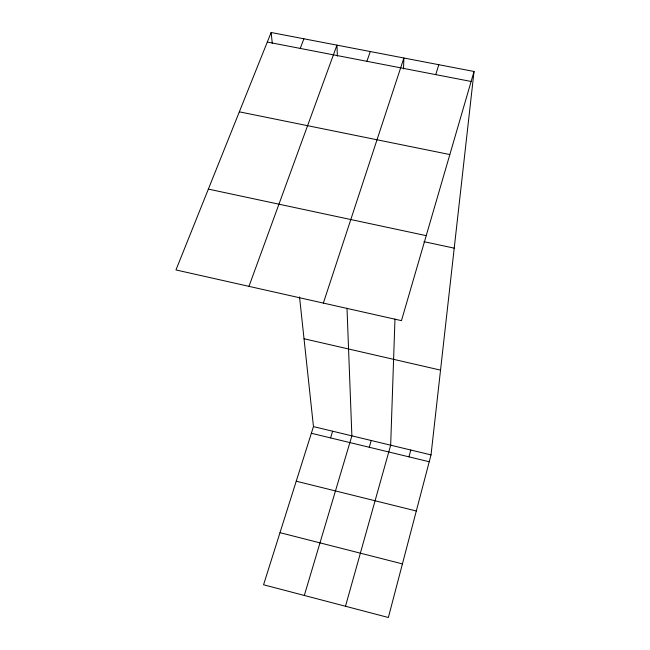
<?xml version="1.0" encoding="UTF-8"?>
<svg xmlns="http://www.w3.org/2000/svg" width="650" height="650" viewBox="0 0 650 650"><rect width="100%" height="100%" fill="white"/><g stroke="black" fill="none" stroke-linecap="round" stroke-linejoin="round"><path stroke-width="0.97" d="M394.973 319.061L390.666 445.185L345.491 606.255M403.52 68.924L403.886 58.004L323.351 303.087M299.536 296.961L313.463 426.603L263.559 584.764L388.367 617.5L431.023 454.902L474.037 71.476L271.131 32.5L175.963 269.945L401.464 320.653L474.037 71.476M408.947 456.852L410.792 450.027M369.273 447.265L371.223 440.505M304.314 595.457L351.877 435.849L347.011 308.279M330.574 437.913L332.629 431.218M435.736 74.62L438.807 64.707M366.901 61.311L370.281 51.545M248.966 286.366L336.96 45.142L337.374 56.127M300.227 48.417L303.908 38.797M267.304 42.047L471.128 81.469M239.338 111.832L449.841 154.554M208.366 189.109L426.221 235.649M423.971 241.678L454.212 248.162M304.029 338.748L440.538 370.126M313.463 426.603L431.023 454.902M311.358 433.274L429.227 461.752M296.238 481.203L416.309 510.989M279.996 532.667L402.423 563.899M271.131 32.5L272.317 43.542"/></g></svg>
